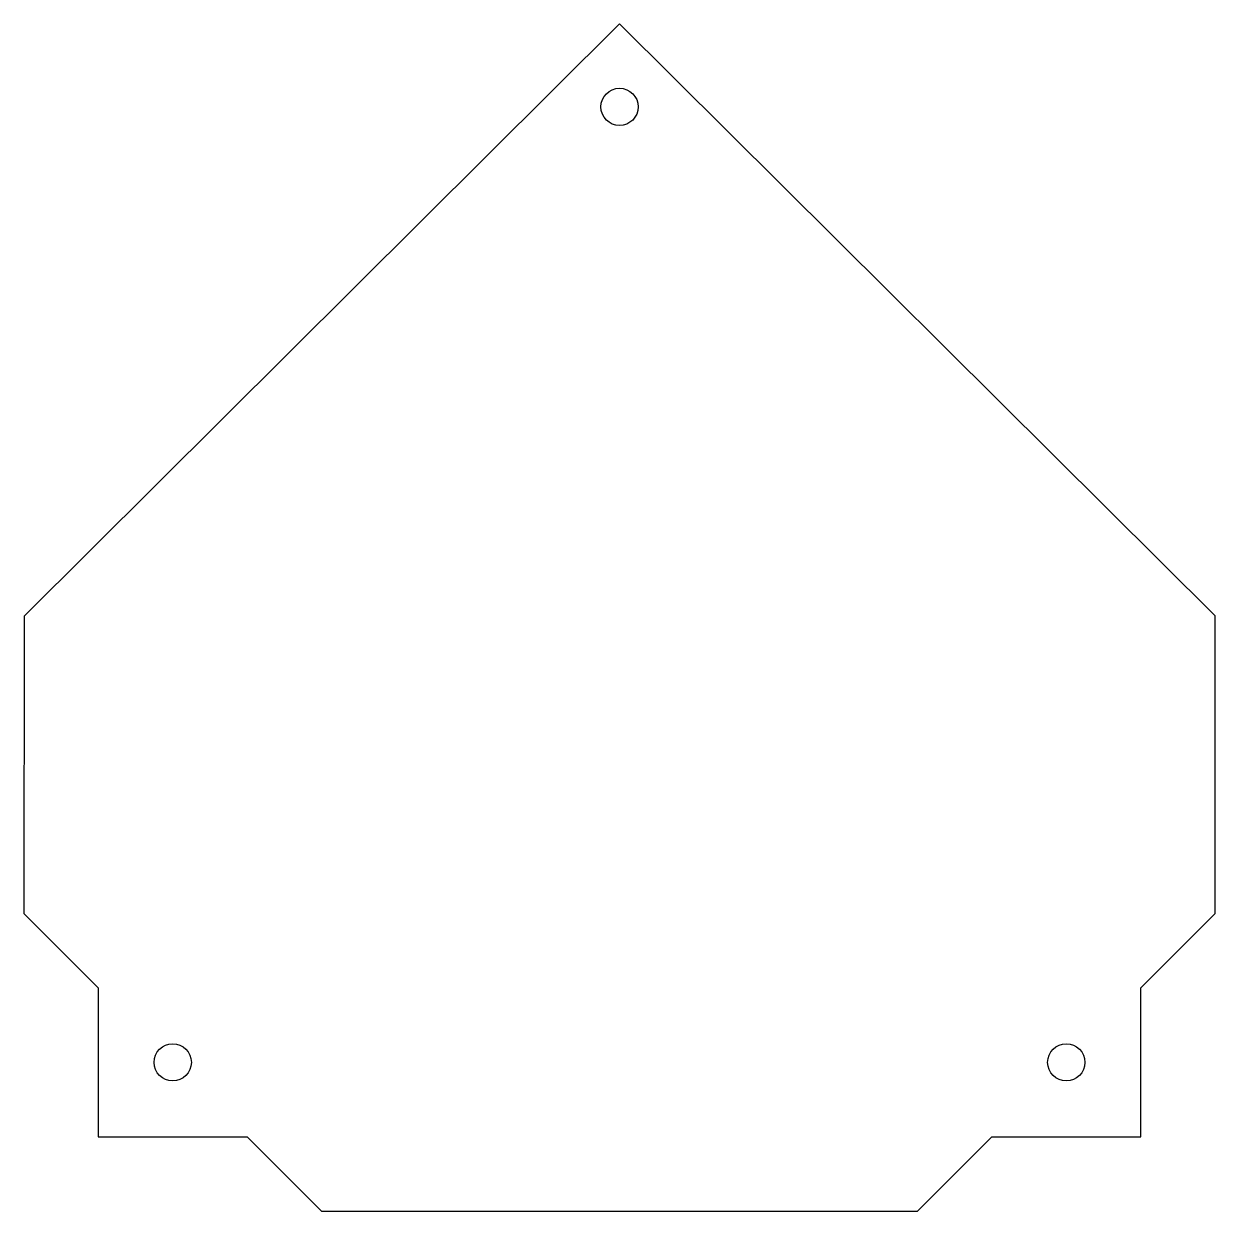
# Model space of a CAD drawing. Header units: millimetres. Extents: x 0 to 350, y 0 to 349.
import ezdxf

# ---------------------------------------------------------------- set-up
doc = ezdxf.new("R2010")
doc.units = ezdxf.units.MM
doc.layers.get('0').update_dxf_attribs({"linetype": 'CONTINUOUS'})

msp = doc.modelspace()

# ---------------------------------------------------------------- linework, layer by layer
msp.add_lwpolyline([(284.38, 21.88), (328.12, 21.88), (328.12, 65.62), (350, 87.46), (350, 174.97), (175.01, 349), (0.06, 174.92), (0, 87.51), (21.88, 65.62), (21.88, 21.88), (65.62, 21.88), (87.5, 0), (262.53, 0)], close=True)
for centre in [(175.01, 324.59), (43.75, 43.75), (306.25, 43.75)]:
    msp.add_circle(centre, 5.47)

doc.saveas('drawing.dxf')
